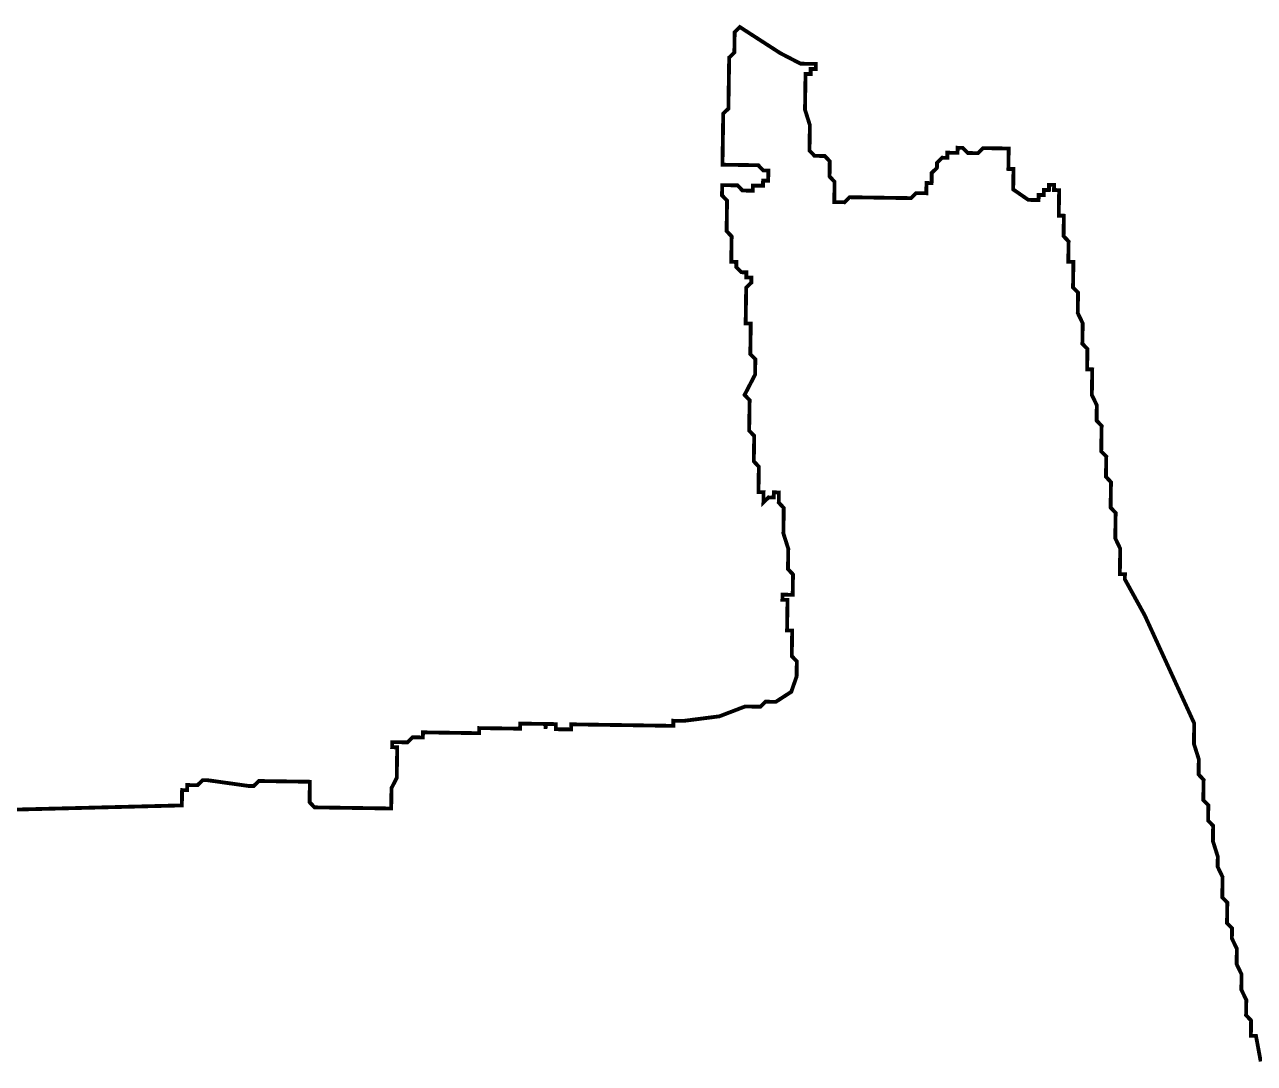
# Model space of a CAD drawing. Header units: metres. Extents: x 257673 to 289848, y 2129691 to 2228029.
# Drawn here: x 270168 to 271125, y 2147664 to 2148473 of the extents above; entities that cross this region are included whole.
import ezdxf

# ---------------------------------------------------------------- set-up
doc = ezdxf.new("R2010")
doc.units = ezdxf.units.M
doc.header["$MEASUREMENT"] = 0
doc.layers.add('HAZARDS LINE', color=1, linetype='Continuous')

msp = doc.modelspace()

# ---------------------------------------------------------------- linework, layer by layer
at = {"layer": 'HAZARDS LINE', "lineweight": 18}
msp.add_lwpolyline([(271130.29, 2147665.59, 2.98, 2.98, 0), (271126.61, 2147685.53, 2.98, 2.98, 0), (271122.63, 2147685.58, 2.98, 2.98, 0), (271122.69, 2147689.56, 2.98, 2.98, 0), (271122.75, 2147693.54, 2.98, 2.98, 0), (271122.81, 2147697.51, 2.98, 2.98, 0), (271118.89, 2147701.55, 2.98, 2.98, 0), (271118.95, 2147705.52, 2.98, 2.98, 0), (271119.07, 2147713.47, 2.98, 2.98, 0), (271115.21, 2147721.48, 2.98, 2.98, 0), (271115.27, 2147725.46, 2.98, 2.98, 0), (271115.33, 2147729.43, 2.98, 2.98, 0), (271115.39, 2147733.41, 2.98, 2.98, 0), (271111.53, 2147741.42, 2.98, 2.98, 0), (271111.59, 2147745.39, 2.98, 2.98, 0), (271111.71, 2147753.35, 2.98, 2.98, 0), (271107.85, 2147761.36, 2.98, 2.98, 0), (271107.97, 2147769.31, 2.98, 2.98, 0), (271104.06, 2147773.34, 2.98, 2.98, 0), (271104.11, 2147777.32, 2.98, 2.98, 0), (271104.17, 2147781.29, 2.98, 2.98, 0), (271104.29, 2147789.24, 2.98, 2.98, 0), (271100.38, 2147793.28, 2.98, 2.98, 0), (271100.49, 2147801.23, 2.98, 2.98, 0), (271100.55, 2147805.2, 2.98, 2.98, 0), (271100.61, 2147809.18, 2.98, 2.98, 0), (271096.76, 2147817.19, 2.98, 2.98, 0), (271096.87, 2147825.14, 2.98, 2.98, 0), (271093.08, 2147837.13, 2.98, 2.98, 0), (271093.13, 2147841.1, 2.98, 2.98, 0), (271093.25, 2147849.05, 2.98, 2.98, 0), (271089.34, 2147853.09, 2.98, 2.98, 0), (271089.4, 2147857.06, 2.98, 2.98, 0), (271089.51, 2147865.01, 2.98, 2.98, 0), (271085.6, 2147869.05, 2.98, 2.98, 0), (271085.83, 2147884.95, 2.98, 2.98, 0), (271081.92, 2147888.99, 2.98, 2.98, 0), (271082.04, 2147896.94, 2.98, 2.98, 0), (271082.09, 2147900.91, 2.98, 2.98, 0), (271078.3, 2147912.9, 2.98, 2.98, 0), (271078.41, 2147920.85, 2.98, 2.98, 0), (271078.53, 2147928.8, 2.98, 2.98, 0), (271040.02, 2148012.88, 2.98, 2.98, 0), (271024.54, 2148040.94, 2.98, 2.98, 0), (271024.59, 2148044.92, 2.98, 2.98, 0), (271020.62, 2148044.98, 2.98, 2.98, 0), (271020.68, 2148048.95, 2.98, 2.98, 0), (271020.86, 2148060.88, 2.98, 2.98, 0), (271020.91, 2148064.85, 2.98, 2.98, 0), (271017.06, 2148072.86, 2.98, 2.98, 0), (271017.18, 2148080.81, 2.98, 2.98, 0), (271017.23, 2148084.79, 2.98, 2.98, 0), (271017.35, 2148092.74, 2.98, 2.98, 0), (271013.44, 2148096.78, 2.98, 2.98, 0), (271013.5, 2148100.75, 2.98, 2.98, 0), (271013.55, 2148104.73, 2.98, 2.98, 0), (271013.61, 2148108.7, 2.98, 2.98, 0), (271013.67, 2148112.68, 2.98, 2.98, 0), (271013.73, 2148116.65, 2.98, 2.98, 0), (271009.82, 2148120.69, 2.98, 2.98, 0), (271009.87, 2148124.66, 2.98, 2.98, 0), (271009.93, 2148128.64, 2.98, 2.98, 0), (271010.05, 2148136.59, 2.98, 2.98, 0), (271006.14, 2148140.62, 2.98, 2.98, 0), (271006.19, 2148144.6, 2.98, 2.98, 0), (271006.25, 2148148.58, 2.98, 2.98, 0), (271006.31, 2148152.55, 2.98, 2.98, 0), (271006.37, 2148156.53, 2.98, 2.98, 0), (271006.43, 2148160.5, 2.98, 2.98, 0), (271002.51, 2148164.54, 2.98, 2.98, 0), (271002.57, 2148168.51, 2.98, 2.98, 0), (271002.63, 2148172.49, 2.98, 2.98, 0), (271002.69, 2148176.46, 2.98, 2.98, 0), (270998.83, 2148184.47, 2.98, 2.98, 0), (270998.89, 2148188.45, 2.98, 2.98, 0), (270999.01, 2148196.4, 2.98, 2.98, 0), (270999.07, 2148200.38, 2.98, 2.98, 0), (270999.13, 2148204.35, 2.98, 2.98, 0), (270995.15, 2148204.41, 2.98, 2.98, 0), (270995.21, 2148208.39, 2.98, 2.98, 0), (270995.27, 2148212.36, 2.98, 2.98, 0), (270995.33, 2148216.34, 2.98, 2.98, 0), (270995.39, 2148220.31, 2.98, 2.98, 0), (270991.47, 2148224.35, 2.98, 2.98, 0), (270991.53, 2148228.32, 2.98, 2.98, 0), (270991.65, 2148236.27, 2.98, 2.98, 0), (270991.71, 2148240.25, 2.98, 2.98, 0), (270987.85, 2148248.26, 2.98, 2.98, 0), (270987.91, 2148252.23, 2.98, 2.98, 0), (270987.97, 2148256.21, 2.98, 2.98, 0), (270988.03, 2148260.19, 2.98, 2.98, 0), (270988.09, 2148264.16, 2.98, 2.98, 0), (270984.17, 2148268.2, 2.98, 2.98, 0), (270984.23, 2148272.17, 2.98, 2.98, 0), (270984.29, 2148276.15, 2.98, 2.98, 0), (270984.35, 2148280.12, 2.98, 2.98, 0), (270984.41, 2148284.1, 2.98, 2.98, 0), (270984.47, 2148288.07, 2.98, 2.98, 0), (270980.49, 2148288.13, 2.98, 2.98, 0), (270980.55, 2148292.11, 2.98, 2.98, 0), (270980.61, 2148296.08, 2.98, 2.98, 0), (270980.67, 2148300.06, 2.98, 2.98, 0), (270980.73, 2148304.03, 2.98, 2.98, 0), (270976.81, 2148308.07, 2.98, 2.98, 0), (270976.87, 2148312.04, 2.98, 2.98, 0), (270976.93, 2148316.02, 2.98, 2.98, 0), (270976.99, 2148320, 2.98, 2.98, 0), (270977.05, 2148323.97, 2.98, 2.98, 0), (270973.08, 2148324.03, 2.98, 2.98, 0), (270973.13, 2148328.01, 2.98, 2.98, 0), (270973.19, 2148331.98, 2.98, 2.98, 0), (270973.25, 2148335.96, 2.98, 2.98, 0), (270973.31, 2148339.93, 2.98, 2.98, 0), (270973.37, 2148343.91, 2.98, 2.98, 0), (270969.4, 2148343.97, 2.98, 2.98, 0), (270969.45, 2148347.94, 2.98, 2.98, 0), (270965.48, 2148348, 2.98, 2.98, 0), (270965.42, 2148344.03, 2.98, 2.98, 0), (270961.45, 2148344.08, 2.98, 2.98, 0), (270961.39, 2148340.11, 2.98, 2.98, 0), (270957.41, 2148340.17, 2.98, 2.98, 0), (270957.35, 2148336.19, 2.98, 2.98, 0), (270949.4, 2148336.31, 2.98, 2.98, 0), (270937.6, 2148344.44, 2.98, 2.98, 0), (270937.65, 2148348.41, 2.98, 2.98, 0), (270937.71, 2148352.39, 2.98, 2.98, 0), (270937.77, 2148356.37, 2.98, 2.98, 0), (270937.83, 2148360.34, 2.98, 2.98, 0), (270933.86, 2148360.4, 2.98, 2.98, 0), (270933.92, 2148364.38, 2.98, 2.98, 0), (270933.97, 2148368.35, 2.98, 2.98, 0), (270934.03, 2148372.33, 2.98, 2.98, 0), (270934.09, 2148376.3, 2.98, 2.98, 0), (270930.12, 2148376.36, 2.98, 2.98, 0), (270926.14, 2148376.42, 2.98, 2.98, 0), (270922.17, 2148376.48, 2.98, 2.98, 0), (270918.19, 2148376.54, 2.98, 2.98, 0), (270914.22, 2148376.6, 2.98, 2.98, 0), (270910.18, 2148372.68, 2.98, 2.98, 0), (270906.21, 2148372.74, 2.98, 2.98, 0), (270902.23, 2148372.8, 2.98, 2.98, 0), (270898.32, 2148376.83, 2.98, 2.98, 0), (270894.34, 2148376.89, 2.98, 2.98, 0), (270894.28, 2148372.92, 2.98, 2.98, 0), (270890.31, 2148372.98, 2.98, 2.98, 0), (270886.34, 2148373.03, 2.98, 2.98, 0), (270886.28, 2148369.06, 2.98, 2.98, 0), (270882.3, 2148369.12, 2.98, 2.98, 0), (270878.27, 2148365.2, 2.98, 2.98, 0), (270878.21, 2148361.23, 2.98, 2.98, 0), (270874.17, 2148357.31, 2.98, 2.98, 0), (270874.12, 2148353.33, 2.98, 2.98, 0), (270874.06, 2148349.36, 2.98, 2.98, 0), (270870.08, 2148349.42, 2.98, 2.98, 0), (270870.02, 2148345.44, 2.98, 2.98, 0), (270869.96, 2148341.47, 2.98, 2.98, 0), (270865.99, 2148341.52, 2.98, 2.98, 0), (270862.01, 2148341.58, 2.98, 2.98, 0), (270857.98, 2148337.67, 2.98, 2.98, 0), (270854, 2148337.73, 2.98, 2.98, 0), (270850.03, 2148337.79, 2.98, 2.98, 0), (270846.06, 2148337.84, 2.98, 2.98, 0), (270842.08, 2148337.9, 2.98, 2.98, 0), (270838.11, 2148337.96, 2.98, 2.98, 0), (270830.16, 2148338.08, 2.98, 2.98, 0), (270822.21, 2148338.2, 2.98, 2.98, 0), (270818.23, 2148338.26, 2.98, 2.98, 0), (270814.26, 2148338.32, 2.98, 2.98, 0), (270810.28, 2148338.37, 2.98, 2.98, 0), (270806.25, 2148334.46, 2.98, 2.98, 0), (270802.27, 2148334.52, 2.98, 2.98, 0), (270798.3, 2148334.58, 2.98, 2.98, 0), (270798.36, 2148338.55, 2.98, 2.98, 0), (270798.42, 2148342.53, 2.98, 2.98, 0), (270798.47, 2148346.5, 2.98, 2.98, 0), (270798.53, 2148350.48, 2.98, 2.98, 0), (270794.62, 2148354.51, 2.98, 2.98, 0), (270794.68, 2148358.49, 2.98, 2.98, 0), (270794.74, 2148362.46, 2.98, 2.98, 0), (270794.79, 2148366.44, 2.98, 2.98, 0), (270790.88, 2148370.47, 2.98, 2.98, 0), (270786.9, 2148370.53, 2.98, 2.98, 0), (270782.93, 2148370.59, 2.98, 2.98, 0), (270779.01, 2148374.63, 2.98, 2.98, 0), (270779.07, 2148378.6, 2.98, 2.98, 0), (270779.25, 2148390.53, 2.98, 2.98, 0), (270779.31, 2148394.5, 2.98, 2.98, 0), (270775.51, 2148406.49, 2.98, 2.98, 0), (270775.63, 2148414.44, 2.98, 2.98, 0), (270775.69, 2148418.42, 2.98, 2.98, 0), (270775.75, 2148422.39, 2.98, 2.98, 0), (270775.8, 2148426.37, 2.98, 2.98, 0), (270775.86, 2148430.34, 2.98, 2.98, 0), (270775.92, 2148434.32, 2.98, 2.98, 0), (270779.9, 2148434.26, 2.98, 2.98, 0), (270779.96, 2148438.24, 2.98, 2.98, 0), (270783.93, 2148438.18, 2.98, 2.98, 0), (270783.99, 2148442.15, 2.98, 2.98, 0), (270780.02, 2148442.21, 2.98, 2.98, 0), (270776.04, 2148442.27, 2.98, 2.98, 0), (270772.07, 2148442.33, 2.98, 2.98, 0), (270756.28, 2148450.52, 2.98, 2.98, 0), (270724.78, 2148470.87, 2.98, 2.98, 0), (270720.75, 2148466.95, 2.98, 2.98, 0), (270720.69, 2148462.97, 2.98, 2.98, 0), (270720.63, 2148459, 2.98, 2.98, 0), (270720.57, 2148455.02, 2.98, 2.98, 0), (270720.51, 2148451.05, 2.98, 2.98, 0), (270716.48, 2148447.13, 2.98, 2.98, 0), (270716.42, 2148443.15, 2.98, 2.98, 0), (270716.36, 2148439.18, 2.98, 2.98, 0), (270716.3, 2148435.2, 2.98, 2.98, 0), (270716.24, 2148431.23, 2.98, 2.98, 0), (270716.18, 2148427.25, 2.98, 2.98, 0), (270716.12, 2148423.28, 2.98, 2.98, 0), (270716.06, 2148419.3, 2.98, 2.98, 0), (270716, 2148415.33, 2.98, 2.98, 0), (270715.95, 2148411.35, 2.98, 2.98, 0), (270715.89, 2148407.37, 2.98, 2.98, 0), (270711.85, 2148403.46, 2.98, 2.98, 0), (270711.79, 2148399.48, 2.98, 2.98, 0), (270711.73, 2148395.51, 2.98, 2.98, 0), (270711.68, 2148391.53, 2.98, 2.98, 0), (270711.62, 2148387.56, 2.98, 2.98, 0), (270711.56, 2148383.58, 2.98, 2.98, 0), (270711.5, 2148379.6, 2.98, 2.98, 0), (270711.44, 2148375.63, 2.98, 2.98, 0), (270711.38, 2148371.65, 2.98, 2.98, 0), (270711.32, 2148367.68, 2.98, 2.98, 0), (270711.26, 2148363.7, 2.98, 2.98, 0), (270715.24, 2148363.64, 2.98, 2.98, 0), (270719.21, 2148363.58, 2.98, 2.98, 0), (270723.19, 2148363.53, 2.98, 2.98, 0), (270727.16, 2148363.47, 2.98, 2.98, 0), (270731.14, 2148363.41, 2.98, 2.98, 0), (270735.11, 2148363.35, 2.98, 2.98, 0), (270739.09, 2148363.29, 2.98, 2.98, 0), (270743, 2148359.26, 2.98, 2.98, 0), (270746.98, 2148359.2, 2.98, 2.98, 0), (270746.92, 2148355.22, 2.98, 2.98, 0), (270746.86, 2148351.25, 2.98, 2.98, 0), (270742.88, 2148351.3, 2.98, 2.98, 0), (270742.83, 2148347.33, 2.98, 2.98, 0), (270738.85, 2148347.39, 2.98, 2.98, 0), (270734.88, 2148347.45, 2.98, 2.98, 0), (270734.82, 2148343.47, 2.98, 2.98, 0), (270730.84, 2148343.53, 2.98, 2.98, 0), (270726.87, 2148343.59, 2.98, 2.98, 0), (270722.95, 2148347.62, 2.98, 2.98, 0), (270718.98, 2148347.68, 2.98, 2.98, 0), (270715, 2148347.74, 2.98, 2.98, 0), (270711.03, 2148347.8, 2.98, 2.98, 0), (270710.97, 2148343.82, 2.98, 2.98, 0), (270710.91, 2148339.85, 2.98, 2.98, 0), (270714.82, 2148335.81, 2.98, 2.98, 0), (270714.77, 2148331.84, 2.98, 2.98, 0), (270714.71, 2148327.86, 2.98, 2.98, 0), (270714.65, 2148323.89, 2.98, 2.98, 0), (270714.59, 2148319.91, 2.98, 2.98, 0), (270714.53, 2148315.94, 2.98, 2.98, 0), (270714.47, 2148311.96, 2.98, 2.98, 0), (270718.39, 2148307.93, 2.98, 2.98, 0), (270718.33, 2148303.95, 2.98, 2.98, 0), (270718.27, 2148299.98, 2.98, 2.98, 0), (270718.21, 2148296, 2.98, 2.98, 0), (270718.15, 2148292.03, 2.98, 2.98, 0), (270718.09, 2148288.05, 2.98, 2.98, 0), (270722.07, 2148287.99, 2.98, 2.98, 0), (270722.01, 2148284.02, 2.98, 2.98, 0), (270725.92, 2148279.98, 2.98, 2.98, 0), (270729.9, 2148279.92, 2.98, 2.98, 0), (270729.84, 2148275.95, 2.98, 2.98, 0), (270733.81, 2148275.89, 2.98, 2.98, 0), (270733.75, 2148271.91, 2.98, 2.98, 0), (270729.72, 2148267.99, 2.98, 2.98, 0), (270729.54, 2148256.07, 2.98, 2.98, 0), (270729.49, 2148252.09, 2.98, 2.98, 0), (270729.43, 2148248.12, 2.98, 2.98, 0), (270729.37, 2148244.14, 2.98, 2.98, 0), (270729.31, 2148240.17, 2.98, 2.98, 0), (270733.28, 2148240.11, 2.98, 2.98, 0), (270733.22, 2148236.13, 2.98, 2.98, 0), (270733.17, 2148232.16, 2.98, 2.98, 0), (270733.11, 2148228.18, 2.98, 2.98, 0), (270732.99, 2148220.23, 2.98, 2.98, 0), (270732.93, 2148216.25, 2.98, 2.98, 0), (270736.84, 2148212.22, 2.98, 2.98, 0), (270736.79, 2148208.24, 2.98, 2.98, 0), (270736.73, 2148204.27, 2.98, 2.98, 0), (270736.67, 2148200.29, 2.98, 2.98, 0), (270732.58, 2148192.4, 2.98, 2.98, 0), (270728.48, 2148184.51, 2.98, 2.98, 0), (270732.4, 2148180.47, 2.98, 2.98, 0), (270732.34, 2148176.5, 2.98, 2.98, 0), (270732.28, 2148172.52, 2.98, 2.98, 0), (270732.22, 2148168.55, 2.98, 2.98, 0), (270732.16, 2148164.57, 2.98, 2.98, 0), (270732.1, 2148160.6, 2.98, 2.98, 0), (270732.04, 2148156.62, 2.98, 2.98, 0), (270735.96, 2148152.59, 2.98, 2.98, 0), (270735.9, 2148148.61, 2.98, 2.98, 0), (270735.84, 2148144.64, 2.98, 2.98, 0), (270735.72, 2148136.68, 2.98, 2.98, 0), (270735.67, 2148132.71, 2.98, 2.98, 0), (270739.58, 2148128.67, 2.98, 2.98, 0), (270739.52, 2148124.7, 2.98, 2.98, 0), (270739.46, 2148120.72, 2.98, 2.98, 0), (270739.4, 2148116.75, 2.98, 2.98, 0), (270739.35, 2148112.77, 2.98, 2.98, 0), (270739.29, 2148108.8, 2.98, 2.98, 0), (270743.26, 2148108.74, 2.98, 2.98, 0), (270743.2, 2148104.76, 2.98, 2.98, 0), (270743.14, 2148100.79, 2.98, 2.98, 0), (270747.18, 2148104.7, 2.98, 2.98, 0), (270751.15, 2148104.64, 2.98, 2.98, 0), (270751.21, 2148108.62, 2.98, 2.98, 0), (270755.19, 2148108.56, 2.98, 2.98, 0), (270755.13, 2148104.58, 2.98, 2.98, 0), (270755.07, 2148100.61, 2.98, 2.98, 0), (270758.98, 2148096.57, 2.98, 2.98, 0), (270758.92, 2148092.6, 2.98, 2.98, 0), (270758.87, 2148088.62, 2.98, 2.98, 0), (270758.81, 2148084.65, 2.98, 2.98, 0), (270758.75, 2148080.67, 2.98, 2.98, 0), (270758.69, 2148076.7, 2.98, 2.98, 0), (270762.49, 2148064.71, 2.98, 2.98, 0), (270762.43, 2148060.74, 2.98, 2.98, 0), (270762.37, 2148056.76, 2.98, 2.98, 0), (270762.31, 2148052.79, 2.98, 2.98, 0), (270762.25, 2148048.81, 2.98, 2.98, 0), (270766.17, 2148044.78, 2.98, 2.98, 0), (270766.11, 2148040.8, 2.98, 2.98, 0), (270766.05, 2148036.82, 2.98, 2.98, 0), (270765.99, 2148032.85, 2.98, 2.98, 0), (270765.93, 2148028.87, 2.98, 2.98, 0), (270761.96, 2148028.93, 2.98, 2.98, 0), (270757.98, 2148028.99, 2.98, 2.98, 0), (270757.92, 2148025.02, 2.98, 2.98, 0), (270761.9, 2148024.96, 2.98, 2.98, 0), (270761.84, 2148020.98, 2.98, 2.98, 0), (270761.78, 2148017.01, 2.98, 2.98, 0), (270761.72, 2148013.03, 2.98, 2.98, 0), (270761.66, 2148009.05, 2.98, 2.98, 0), (270761.6, 2148005.08, 2.98, 2.98, 0), (270761.54, 2148001.1, 2.98, 2.98, 0), (270765.52, 2148001.04, 2.98, 2.98, 0), (270765.46, 2147997.07, 2.98, 2.98, 0), (270765.4, 2147993.09, 2.98, 2.98, 0), (270765.34, 2147989.12, 2.98, 2.98, 0), (270765.28, 2147985.14, 2.98, 2.98, 0), (270765.22, 2147981.17, 2.98, 2.98, 0), (270769.14, 2147977.13, 2.98, 2.98, 0), (270769.08, 2147973.16, 2.98, 2.98, 0), (270769.02, 2147969.18, 2.98, 2.98, 0), (270768.96, 2147965.21, 2.98, 2.98, 0), (270764.81, 2147953.34, 2.98, 2.98, 0), (270752.77, 2147945.56, 2.98, 2.98, 0), (270748.79, 2147945.62, 2.98, 2.98, 0), (270744.82, 2147945.68, 2.98, 2.98, 0), (270740.78, 2147941.76, 2.98, 2.98, 0), (270736.81, 2147941.82, 2.98, 2.98, 0), (270732.83, 2147941.88, 2.98, 2.98, 0), (270728.86, 2147941.94, 2.98, 2.98, 0), (270708.87, 2147934.29, 2.98, 2.98, 0), (270680.98, 2147930.72, 2.98, 2.98, 0), (270677.01, 2147930.78, 2.98, 2.98, 0), (270673.03, 2147930.84, 2.98, 2.98, 0), (270672.97, 2147926.87, 2.98, 2.98, 0), (270669, 2147926.92, 2.98, 2.98, 0), (270665.02, 2147926.98, 2.98, 2.98, 0), (270661.05, 2147927.04, 2.98, 2.98, 0), (270657.07, 2147927.1, 2.98, 2.98, 0), (270653.1, 2147927.16, 2.98, 2.98, 0), (270649.12, 2147927.22, 2.98, 2.98, 0), (270645.15, 2147927.28, 2.98, 2.98, 0), (270641.17, 2147927.34, 2.98, 2.98, 0), (270637.2, 2147927.4, 2.98, 2.98, 0), (270633.22, 2147927.46, 2.98, 2.98, 0), (270629.25, 2147927.51, 2.98, 2.98, 0), (270625.28, 2147927.57, 2.98, 2.98, 0), (270621.3, 2147927.63, 2.98, 2.98, 0), (270617.33, 2147927.69, 2.98, 2.98, 0), (270613.35, 2147927.75, 2.98, 2.98, 0), (270609.38, 2147927.81, 2.98, 2.98, 0), (270605.4, 2147927.87, 2.98, 2.98, 0), (270601.43, 2147927.93, 2.98, 2.98, 0), (270597.45, 2147927.99, 2.98, 2.98, 0), (270593.48, 2147928.05, 2.98, 2.98, 0), (270593.42, 2147924.07, 2.98, 2.98, 0), (270589.44, 2147924.13, 2.98, 2.98, 0), (270585.47, 2147924.19, 2.98, 2.98, 0), (270581.49, 2147924.25, 2.98, 2.98, 0), (270581.55, 2147928.22, 2.98, 2.98, 0), (270577.58, 2147928.28, 2.98, 2.98, 0), (270573.6, 2147928.34, 2.98, 2.98, 0), (270573.54, 2147924.36, 2.98, 2.98, 0), (270573.6, 2147928.34, 2.98, 2.98, 0), (270569.63, 2147928.4, 2.98, 2.98, 0), (270565.65, 2147928.46, 2.98, 2.98, 0), (270561.68, 2147928.52, 2.98, 2.98, 0), (270557.7, 2147928.58, 2.98, 2.98, 0), (270553.73, 2147928.63, 2.98, 2.98, 0), (270553.67, 2147924.66, 2.98, 2.98, 0), (270549.69, 2147924.72, 2.98, 2.98, 0), (270545.72, 2147924.78, 2.98, 2.98, 0), (270541.74, 2147924.84, 2.98, 2.98, 0), (270537.77, 2147924.9, 2.98, 2.98, 0), (270533.79, 2147924.95, 2.98, 2.98, 0), (270529.82, 2147925.01, 2.98, 2.98, 0), (270525.84, 2147925.07, 2.98, 2.98, 0), (270521.87, 2147925.13, 2.98, 2.98, 0), (270521.81, 2147921.16, 2.98, 2.98, 0), (270517.83, 2147921.21, 2.98, 2.98, 0), (270513.86, 2147921.27, 2.98, 2.98, 0), (270509.88, 2147921.33, 2.98, 2.98, 0), (270505.91, 2147921.39, 2.98, 2.98, 0), (270501.94, 2147921.45, 2.98, 2.98, 0), (270497.96, 2147921.51, 2.98, 2.98, 0), (270493.99, 2147921.57, 2.98, 2.98, 0), (270490.01, 2147921.63, 2.98, 2.98, 0), (270486.04, 2147921.69, 2.98, 2.98, 0), (270482.06, 2147921.75, 2.98, 2.98, 0), (270478.09, 2147921.8, 2.98, 2.98, 0), (270478.03, 2147917.83, 2.98, 2.98, 0), (270474.05, 2147917.89, 2.98, 2.98, 0), (270470.08, 2147917.95, 2.98, 2.98, 0), (270466.04, 2147914.03, 2.98, 2.98, 0), (270462.07, 2147914.09, 2.98, 2.98, 0), (270458.09, 2147914.15, 2.98, 2.98, 0), (270454.12, 2147914.21, 2.98, 2.98, 0), (270454.06, 2147910.23, 2.98, 2.98, 0), (270458.03, 2147910.17, 2.98, 2.98, 0), (270457.98, 2147906.2, 2.98, 2.98, 0), (270457.92, 2147902.22, 2.98, 2.98, 0), (270457.86, 2147898.25, 2.98, 2.98, 0), (270457.8, 2147894.27, 2.98, 2.98, 0), (270457.68, 2147886.32, 2.98, 2.98, 0), (270453.59, 2147878.43, 2.98, 2.98, 0), (270453.53, 2147874.45, 2.98, 2.98, 0), (270453.47, 2147870.48, 2.98, 2.98, 0), (270453.41, 2147866.5, 2.98, 2.98, 0), (270453.35, 2147862.53, 2.98, 2.98, 0), (270393.73, 2147863.41, 2.98, 2.98, 0), (270389.81, 2147867.44, 2.98, 2.98, 0), (270389.93, 2147875.4, 2.98, 2.98, 0), (270389.99, 2147879.37, 2.98, 2.98, 0), (270390.05, 2147883.35, 2.98, 2.98, 0), (270386.07, 2147883.41, 2.98, 2.98, 0), (270382.1, 2147883.46, 2.98, 2.98, 0), (270378.12, 2147883.52, 2.98, 2.98, 0), (270374.15, 2147883.58, 2.98, 2.98, 0), (270370.17, 2147883.64, 2.98, 2.98, 0), (270366.2, 2147883.7, 2.98, 2.98, 0), (270362.22, 2147883.76, 2.98, 2.98, 0), (270358.25, 2147883.82, 2.98, 2.98, 0), (270354.27, 2147883.88, 2.98, 2.98, 0), (270350.3, 2147883.94, 2.98, 2.98, 0), (270346.26, 2147880.02, 2.98, 2.98, 0), (270342.29, 2147880.08, 2.98, 2.98, 0), (270310.55, 2147884.53, 2.98, 2.98, 0), (270306.57, 2147884.59, 2.98, 2.98, 0), (270302.54, 2147880.67, 2.98, 2.98, 0), (270298.57, 2147880.73, 2.98, 2.98, 0), (270294.59, 2147880.79, 2.98, 2.98, 0), (270294.53, 2147876.81, 2.98, 2.98, 0), (270290.56, 2147876.87, 2.98, 2.98, 0), (270290.5, 2147872.89, 2.98, 2.98, 0), (270290.44, 2147868.92, 2.98, 2.98, 0), (270290.38, 2147864.94, 2.98, 2.98, 0), (270091.52, 2147859.94, 2.98, 2.98, 0)], format="xyseb", dxfattribs=at)

doc.saveas('drawing.dxf')
